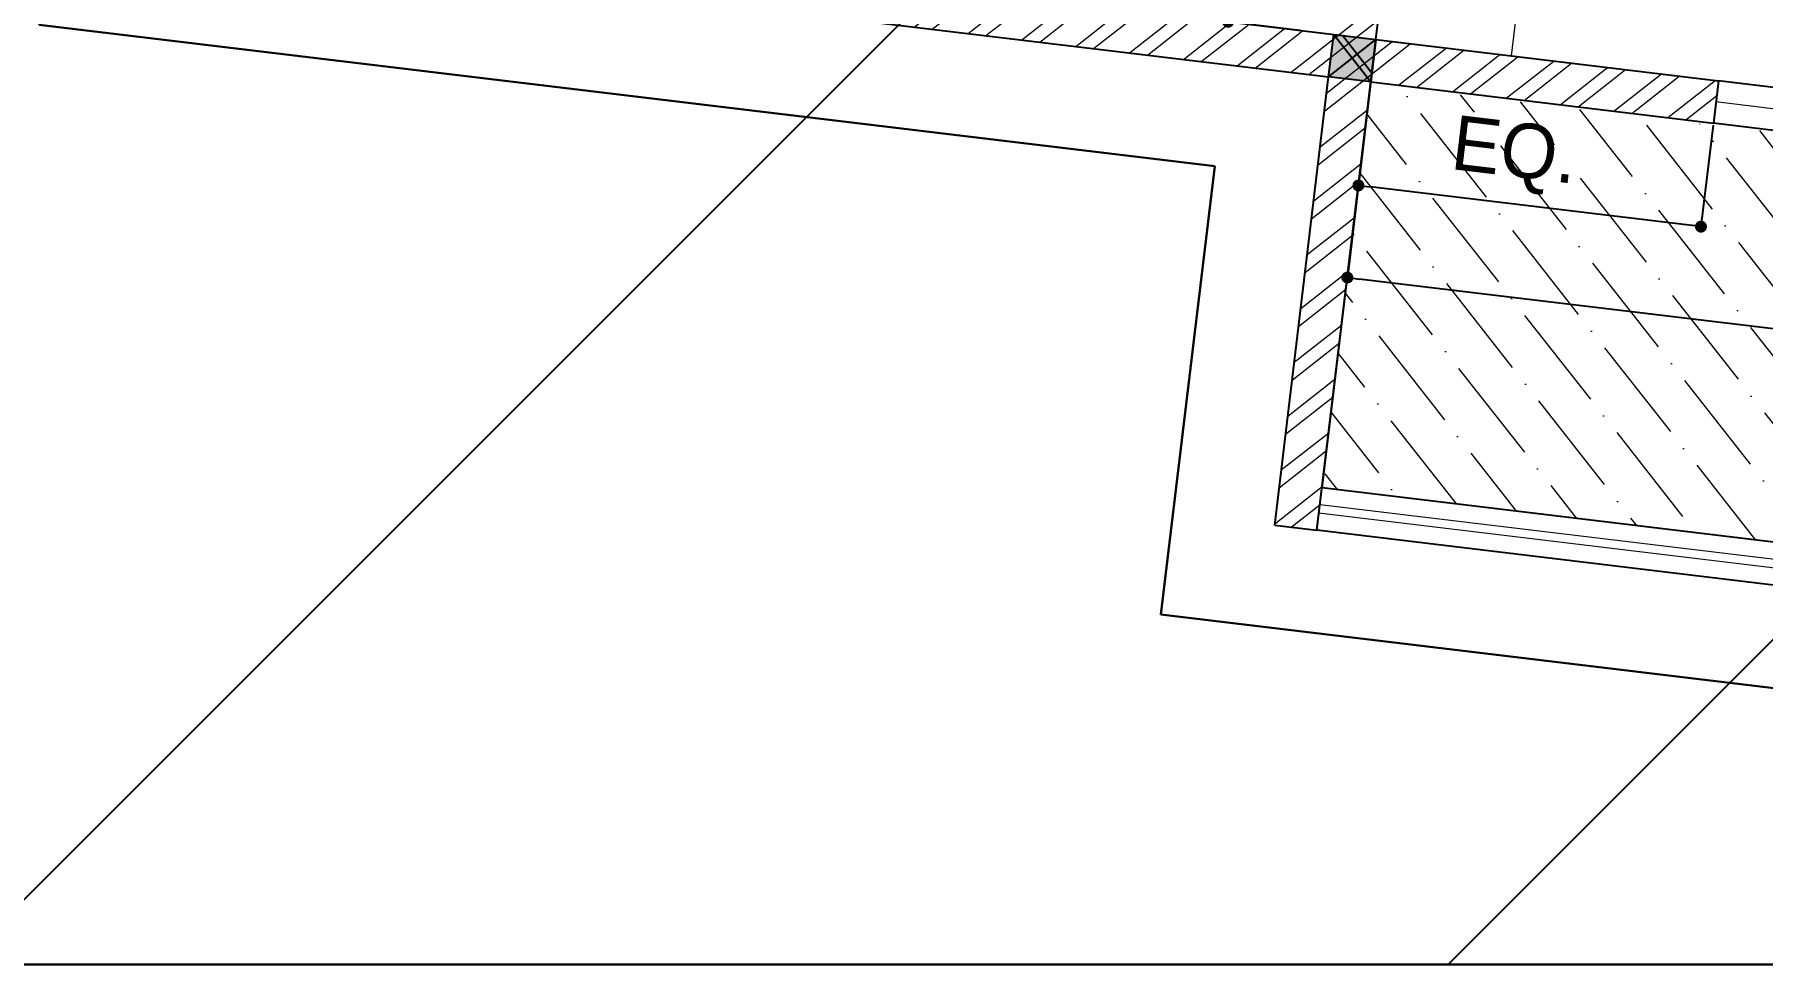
# Model space of a CAD drawing. Header units: metres. Extents: x 494 to 1845, y -666 to 1061.
# Drawn here: x 1753.4922 to 1753.6779, y 284.6767 to 284.7766 of the extents above; entities that cross this region are included whole.
import ezdxf
from ezdxf.enums import TextEntityAlignment as Align

# ---------------------------------------------------------------- set-up
doc = ezdxf.new("R2010")
doc.units = ezdxf.units.M
doc.header["$MEASUREMENT"] = 0
doc.layers.get('Defpoints').update_dxf_attribs({"color": 12})
for name, color, linetype in [('A-AREA', 1, 'Continuous'), ('COLUMN', 1, 'Continuous'), ('VDA-WALL BELOW', 8, 'Continuous'), ('VDA_ROOF', 250, 'Continuous')]:
    doc.layers.add(name, color=color, linetype=linetype)
for name, color, linetype, lineweight in [('A-Wall Hatch', 8, 'Continuous', 9), ('DIMENSION', 8, 'Continuous', 5), ('VDA-FURNITURE', 8, 'Continuous', 13), ('VDA-HATCH', 8, 'Continuous', 9), ('VDA-RAILING', 25, 'Continuous', 5), ('VDA-SLIDING DOOR', 4, 'Continuous', 9), ('VDA-WALL', 250, 'Continuous', 25)]:
    doc.layers.add(name, color=color, linetype=linetype, lineweight=lineweight)
doc.styles.add('arial', font='arial.ttf', dxfattribs={"height": 0.3})
doc.styles.add('RS', font='GOTHIC.TTF')
doc.dimstyles.new('SMALL-1', dxfattribs={"dimtxt": 0.16, "dimasz": 0.035, "dimexe": 0, "dimexo": 0.1, "dimgap": 0.05, "dimtad": 1, "dimzin": 0, "dimdsep": 46, "dimtxsty": 'RS', "dimblk": 'DOT', "dimcen": 2.5, "dimclrd": 256, "dimclre": 256, "dimclrt": 5, "dimadec": 0, "dimazin": 0, "dimtfac": 1, "dimtdec": 3, "dimtofl": 0, "dimtmove": 0, "dimatfit": 3, "dimfxl": 0, "dimtolj": 1, "dimtzin": 0, "dimarcsym": 0})
pattern_1 = [(45, (1152.758408798573, 282.9493043231583), (-0.1104854345604985, 0.1104854345604985), [])]

# ---------------------------------------------------------------- blocks, each defined once
blk = doc.blocks.new('6555kkm')
at = {"lineweight": 30}
h = blk.add_hatch(color=5, dxfattribs=at)
h.dxf.hatch_style = 1
h.paths.add_polyline_path([(1152.883408798573, 282.9493043231583), (1152.758408798573, 282.9493043231583), (1152.758408798573, 283.0743043231584), (1152.883408798573, 283.0743043231584)])
h = blk.add_hatch()
h.set_pattern_fill('ANSI31', color=5, scale=1.250000000001137)
h.set_pattern_definition(pattern_1)
h.paths.add_polyline_path([(1152.758408798573, 283.0743043231584), (1152.883408798573, 283.0743043231584), (1152.883408798573, 282.9493043231583), (1152.758408798573, 282.9493043231583)])
h = blk.add_hatch()
h.set_pattern_fill('ANSI31', color=5, scale=1.250000000001137)
h.set_pattern_definition(pattern_1)
h.paths.add_polyline_path([(1152.758408798573, 283.0743043231584), (1152.883408798573, 283.0743043231584), (1152.883408798573, 282.9493043231583), (1152.758408798573, 282.9493043231583)])
at = {"layer": 'COLUMN', "color": 5, "lineweight": 25}
for p, q in [((1152.758408798573, 282.9493043231583), (1152.883408798573, 283.0743043231584)), ((1152.883408798573, 282.9493043231583), (1152.758408798573, 283.0743043231584))]:
    blk.add_line(p, q, dxfattribs=at)
blk.add_lwpolyline([(1152.758408798573, 283.0743043231584), (1152.883408798573, 283.0743043231584), (1152.883408798573, 282.9493043231583), (1152.758408798573, 282.9493043231583)], close=True, dxfattribs=at)
blk = doc.blocks.new('zw$417C')
at = {"layer": 'COLUMN', "color": 8, "lineweight": 30}
blk.add_blockref('6555kkm', (-1092.551024200676, -279.411717237367), dxfattribs=at)
blk = doc.blocks.new('DFSDFASDFASD')
at = {"layer": 'VDA_ROOF', "color": 5, "lineweight": 30, "ltscale": 4}
blk.add_lwpolyline([(43.72001114071099, 7.876165156727097), (16.86561930178232, 4.449999999999932), (-16.84999999999991, 4.449999999999932), (-16.84999999999991, -6.375000000000114), (7.450000000000273, -6.375000000000114), (7.450000000000273, -7.275000000000091), (43.72001114071099, -7.275000000000091), (43.72001114071099, -3.799912912925208), (45.04501133847248, -3.799912912896389), (45.04501133847248, 0.8250953790992526), (43.72001114071099, 0.8250953790992526)], close=True, dxfattribs=at)
blk = doc.blocks.new('_Dot')
at = {"color": 0, "linetype": 'ByBlock', "lineweight": -2}
blk.add_line((-0.5, 0), (-1, 0), dxfattribs=at)
at = {"color": 0, "linetype": 'ByBlock', "const_width": 0.5}
blk.add_lwpolyline([(-0.25, 0, 1), (0.25, 0, 1)], format="xyb", close=True, dxfattribs=at)
blk = doc.blocks.new('*D1149')
at = {"layer": 'Defpoints', "color": 0, "transparency": 16777216}
for p in [(3.424999999999955, -1.024999999999977), (1.02384064773787, -4.375035912938472), (3.425009244765988, -4.375035912938472)]:
    blk.add_point(p, dxfattribs=at)
at = {"layer": 'DIMENSION', "lineweight": -2, "transparency": 16777216}
for p, q in [((1.32384064773787, -1.024999999999977), (1.02384064773787, -1.024999999999977)), ((1.02384064773787, -1.059999999999977), (1.02384064773787, -4.340035912938472)), ((1.32384064773787, -4.375035912938472), (1.02384064773787, -4.375035912938472))]:
    blk.add_line(p, q, dxfattribs=at)
at = {"layer": 'DIMENSION', "lineweight": -2, "transparency": 16777216, "xscale": 0.035, "yscale": 0.035, "zscale": 0.035}
for p, rotation in [((1.02384064773787, -1.024999999999977), 90), ((1.02384064773787, -4.375035912938472), 270)]:
    blk.add_blockref('_Dot', p, dxfattribs=dict(at, rotation=rotation))
at = {"layer": 'DIMENSION', "color": 5, "transparency": 16777216, "insert": (0.8898161745903514, -2.700017956469225), "char_height": 0.16, "attachment_point": 5, "rotation": 90, "style": 'RS'}
blk.add_mtext('\\A1;3.35', dxfattribs=at)
blk = doc.blocks.new('*D1150')
at = {"layer": 'Defpoints', "color": 0, "transparency": 16777216}
for p in [(0, -1.024999999999977), (3.424999999999955, -1.024999999999977), (3.424999999999955, -1.337077204073637)]:
    blk.add_point(p, dxfattribs=at)
at = {"layer": 'DIMENSION', "lineweight": -2, "transparency": 16777216}
for p, q in [((0, -1.124999999999977), (0, -1.337077204073637)), ((3.424999999999955, -1.124999999999977), (3.424999999999955, -1.337077204073637)), ((0.035, -1.337077204073637), (3.389999999999954, -1.337077204073637))]:
    blk.add_line(p, q, dxfattribs=at)
at = {"layer": 'DIMENSION', "lineweight": -2, "transparency": 16777216, "xscale": 0.035, "yscale": 0.035, "zscale": 0.035, "rotation": 180}
blk.add_blockref('_Dot', (0, -1.337077204073637), dxfattribs=at)
at = {"layer": 'DIMENSION', "lineweight": -2, "transparency": 16777216, "xscale": 0.035, "yscale": 0.035, "zscale": 0.035}
blk.add_blockref('_Dot', (3.424999999999955, -1.337077204073637), dxfattribs=at)
at = {"layer": 'DIMENSION', "color": 5, "transparency": 16777216, "insert": (1.712499999999977, -1.203052730926118), "char_height": 0.16, "attachment_point": 5, "style": 'RS'}
blk.add_mtext('\\A1;3.43', dxfattribs=at)
blk = doc.blocks.new('*D1154')
at = {"layer": 'Defpoints', "color": 0, "transparency": 16777216}
for p in [(3.424999999999955, 0.1125000000000171), (3.424999216726746, -0.8999986044702268), (3.855946973516211, -0.8999986044702268)]:
    blk.add_point(p, dxfattribs=at)
at = {"layer": 'DIMENSION', "lineweight": -2, "transparency": 16777216}
for p, q in [((3.555946973516211, 0.1125000000000171), (3.855946973516211, 0.1125000000000171)), ((3.855946973516211, 0.07750000000001711), (3.855946973516211, -0.8649986044702268)), ((3.555946973516211, -0.8999986044702268), (3.855946973516211, -0.8999986044702268))]:
    blk.add_line(p, q, dxfattribs=at)
at = {"layer": 'DIMENSION', "lineweight": -2, "transparency": 16777216, "xscale": 0.035, "yscale": 0.035, "zscale": 0.035}
for p, rotation in [((3.855946973516211, 0.1125000000000171), 90), ((3.855946973516211, -0.8999986044702268), 270)]:
    blk.add_blockref('_Dot', p, dxfattribs=dict(at, rotation=rotation))
at = {"layer": 'DIMENSION', "color": 5, "transparency": 16777216, "insert": (3.717626103359855, -0.456249302235102), "char_height": 0.16, "attachment_point": 5, "rotation": 90, "style": 'RS'}
blk.add_mtext('\\A1;EQ.', dxfattribs=at)
blk = doc.blocks.new('*D1155')
at = {"layer": 'Defpoints', "color": 0, "transparency": 16777216}
for p in [(3.549999999999955, 2.875), (3.555946973636992, -0.8999986044702268), (4.128267580363172, -0.8999986044702268)]:
    blk.add_point(p, dxfattribs=at)
at = {"layer": 'DIMENSION', "lineweight": -2, "transparency": 16777216}
for p, q in [((3.828267580363172, 2.875), (4.128267580363172, 2.875)), ((4.128267580363172, 2.84), (4.128267580363172, -0.8649986044702268)), ((3.828267580363172, -0.8999986044702268), (4.128267580363172, -0.8999986044702268))]:
    blk.add_line(p, q, dxfattribs=at)
at = {"layer": 'DIMENSION', "lineweight": -2, "transparency": 16777216, "xscale": 0.035, "yscale": 0.035, "zscale": 0.035}
for p, rotation in [((4.128267580363172, 2.875), 90), ((4.128267580363172, -0.8999986044702268), 270)]:
    blk.add_blockref('_Dot', p, dxfattribs=dict(at, rotation=rotation))
at = {"layer": 'DIMENSION', "color": 5, "transparency": 16777216, "insert": (3.994243107215653, 1.523971360053622), "char_height": 0.16, "attachment_point": 5, "rotation": 90, "style": 'RS'}
blk.add_mtext('\\A1;3.77', dxfattribs=at)
blk = doc.blocks.new('SDFDSFD')
at = {"layer": 'A-Wall Hatch', "ltscale": 0.1}
h = blk.add_hatch(dxfattribs=at)
h.set_pattern_fill('ANSI32', color=256, scale=0.3, angle=270)
h.set_pattern_definition([(315, (-5.76940198055172, -2.326928868841492), (0.07954951288348662, 0.07954951288348659), []), (315, (-5.76940198055172, -2.379961877341486), (0.07954951288348662, 0.07954951288348659), [])])
h.paths.add_polyline_path([(-3.575000000000045, 2.575000000000045), (-5.244999999999891, 2.575000000000045), (-5.244999999999891, 5.250000000000057), (-1.349999999999909, 5.250000000000057), (-1.349999999999909, 5.375000000000057), (-6.8449999999998, 5.375000000000057), (-6.8449999999998, 5.250000000000057), (-5.369999999999891, 5.250000000000057), (-5.369999999999891, 4.050000000000068), (-5.7199999999998, 4.050000000000068), (-5.7199999999998, 3.925000000000068), (-5.369999999999891, 3.925000000000068), (-5.369999999999891, 2.575000000000045), (-5.7199999999998, 2.575000000000045), (-5.7199999999998, 2.450000000000045), (-3.575000000000045, 2.450000000000045)])
h.paths.add_polyline_path([(-7.7199999999998, -2.949999999999989), (-7.7199999999998, -0.8999999999999773), (-6.8449999999998, -0.8999999999999773), (-6.8449999999998, 4.050000000000068), (-6.7199999999998, 4.050000000000068), (-6.7199999999998, -0.8999999999999773), (-6.449999999999863, -0.8999999999999773), (-6.449999999999863, -1.024999999999977), (-7.5949999999998, -1.024999999999977), (-7.5949999999998, -2.949999999999989)])
h.paths.add_polyline_path([(-2.375, -0.8999999999999773), (-4.649999999999864, -0.8999999999999773), (-4.649999999999864, -4.5), (-4.524999999999864, -4.5), (-4.524999999999864, -1.024999999999977), (-2.375, -1.024999999999977)])
h.paths.add_polyline_path([(-0.974999999999909, 2.999860553396445), (-0.9809027286516994, 2.999860553396445), (-1.349999999999909, 3), (-1.349999999999909, 4.050000000000068), (-1.474999999999909, 4.050000000000068), (-1.474999999999909, 3), (-2.375, 3), (-2.375, 2.450000000000045), (-2.25, 2.450000000000045), (-2.25, 2.875), (-1.474999999999909, 2.875), (-1.474999999999909, 0), (-1.349999999999909, 0), (-1.349999999999909, 0.8000000000000114), (-0.625, 0.8000000000000114), (-0.625, 0.9250000000000114), (-1.349999999999909, 0.9250000000000114), (-1.349999999999909, 2.875), (-0.974999999999909, 2.875)])
h.paths.add_polyline_path([(2.674999999999955, 3), (1.024999999999864, 3), (1.024999999999864, 4.350000000000023), (1.974999999999909, 4.350000000000023), (1.974999999999909, 4.474860553396468), (0.8999999999998636, 4.475000000000023), (0.8999999999998636, 3), (-0.375, 3), (-0.375, 2.875), (2.674999999999955, 2.875)])
h.paths.add_polyline_path([(-0.625, -1.925000000000011), (-1.349999999999909, -1.925000000000011), (-1.349999999999909, -1.024999999999977), (-0.900000000000091, -1.024999999999977), (-0.900000000000091, -0.8999999999999773), (-1.474999999999909, -0.8999999999999773), (-1.474999999999909, -4.5), (-0.974999999999909, -4.5), (-0.974999999999909, -4.375139446603555), (-0.9809027286516994, -4.375139446603555), (-1.349999999999909, -4.375), (-1.349999999999909, -2.050000003470643), (-0.625, -2.050000000000011)])
h.paths.add_polyline_path([(3.549999999999955, 4.475000000000023), (2.574999999999818, 4.475000000000023), (2.574999999999818, 4.350000000000023), (3.424999999999955, 4.350000000000023), (3.424999999999955, 3), (3.549999999999955, 3)])
h.paths.add_polyline_path([(0.125, -1.925000000000011), (0, -1.925000000000011), (0, -4.375), (-0.375, -4.375), (-0.375, -4.5), (0.125, -4.5)])
h.paths.add_polyline_path([(0.125, 2.875), (0, 2.875), (0, 0), (0.125, 0)])
h.paths.add_polyline_path([(4.875, 3), (3.549999999999955, 3), (3.549999999999955, 2.875), (4.875, 2.875)])
h.paths.add_polyline_path([(3.549999999999955, 3), (3.424999999999955, 3), (3.424999999999955, 2.875), (3.549999999999955, 2.875)])
h.paths.add_polyline_path([(3.549999999999955, 0.112500000000017), (3.424999999999955, 0.1125000000000171), (3.424999999999955, -0.8999999999999773), (0, -0.8999999999999773), (0, -1.024999999999977), (3.424999999999955, -1.024999999999977), (3.424999999999955, -4.5), (3.549999999999955, -4.5), (3.549999999999955, -1.024999999999977), (4.875, -1.024999999999977), (4.875, -0.8999999999999773), (3.549999999999955, -0.8999999999999773)])
h.paths.add_polyline_path([(3.424999999999955, 1.912500000000017), (3.549999999999955, 1.912500000000017), (3.549999999999955, 2.875), (3.424999999999955, 2.875)])
at = {"layer": 'VDA-HATCH'}
h = blk.add_hatch(dxfattribs=at)
h.set_pattern_fill('ANSI36', color=43)
h.set_pattern_definition([(45, (-42510.88798718774, 14915.09808658299), (0.06629126073623882, 0.2430679560328759), [0.3125, -0.0625, 0, -0.0625])])
h.paths.add_polyline_path([(-7.5949999999998, -2.824999999999989), (-4.649999999999864, -2.824999999999989), (-4.649999999999864, -1.024999999999977), (-7.5949999999998, -1.024999999999977)])
h.paths.add_polyline_path([(-2.375, 3), (-1.474999999999909, 3), (-1.474999999999909, 5.250000000000057), (-2.375, 5.250000000000057)])
h.paths.add_polyline_path([(3.555946973636992, -0.8999986044702268), (4.75, -0.8999986044702268), (4.75, 2.875), (3.555946973636992, 2.875)])
at = {"layer": 'A-AREA'}
blk.add_lwpolyline([(-1.474999999999909, 5.250000000000057), (-1.474999999999909, 2.875), (1.024999999999864, 2.875), (1.024999999999864, 4.350000000000023), (3.425000000028149, 4.34999589387229), (3.424999999999955, 2.875), (4.75, 2.875), (4.75, -0.8999999999999773), (3.425065773919869, -0.8999986045160426), (3.424999999999955, -4.375), (-4.524999414097238, -4.37504520146598), (-4.524999999999864, -2.824999999999989), (-7.5949999999998, -2.824999999999989), (-7.5949999999998, -1.024999999999977), (-6.7199999999998, -1.024999999999977)], dxfattribs=at)
at = {"layer": 'VDA-FURNITURE', "extrusion": (4.368272014304201e-06, 5.8104550666431e-06, 0.9999999999735785), "elevation": -2.491830337431056e-06}
blk.add_lwpolyline([(3.425065775846861, -0.4999986048427445), (3.42506577394056, -0.8999986045167816), (2.925065773933284, -0.8999982602439331), (2.925065775846861, -0.499998260569896)], close=True, dxfattribs=at)
at = {"layer": 'VDA-RAILING'}
for p, q in [((4.799999999999955, 2.875), (4.799999999999955, -0.8999999999999773)), ((4.825000000000045, 2.875), (4.825000000000045, -0.8999999999999773))]:
    blk.add_line(p, q, dxfattribs=at)
at = {"layer": 'VDA-SLIDING DOOR'}
blk.add_line((3.487499999999955, 1.912500000000017), (3.487499999999955, 0.1125000000000171), dxfattribs=at)
at = {"layer": 'VDA-WALL'}
for p, q in [((3.424999999999955, -0.8999999999999773), (3.424999999999955, 0.1125000000000171)), ((3.424999999999955, 0.1125000000000171), (3.549999999999955, 0.1125000000000171)), ((3.549999999999955, -0.8999999999999773), (3.549999999999955, 0.1125000000000171)), ((3.424999999999955, -0.8999999999999773), (0, -0.8999999999999773)), ((4.875, -0.8999999999999773), (3.549999999999955, -0.8999999999999773)), ((4.875, -1.024999999999977), (4.875, -0.8999999999999773)), ((3.549999999999955, -4.5), (3.549999999999955, -1.024999999999977)), ((4.875, -1.024999999999977), (3.549999999999955, -1.024999999999977))]:
    blk.add_line(p, q, dxfattribs=at)
at = {"layer": 'VDA-WALL BELOW'}
for p, q in [((4.75, 2.875), (4.75, -0.8999999999999773)), ((4.875, 2.875), (4.875, -0.8999999999999773)), ((3.424999999999955, 1.912500000000017), (3.424999999999955, 0.1125000000000171)), ((3.549999999999955, 1.912500000000017), (3.549999999999955, 0.1125000000000171))]:
    blk.add_line(p, q, dxfattribs=at)
at = {"layer": 'DIMENSION'}
dim = blk.add_linear_dim(base=(4.128267580363172, -0.8999986044702268), p1=(3.549999999999955, 2.875), p2=(3.555946973636992, -0.8999986044702268), angle=90, dimstyle='SMALL-1', dxfattribs=at)
dim.commit()
dim.dimension.update_dxf_attribs({"geometry": '*D1155', "text_midpoint": (4.128267580363172, 1.523971360053622), "dimtype": 160})
dim = blk.add_linear_dim(base=(3.855946973516211, -0.8999986044702268), p1=(3.424999999999955, 0.1125000000000171), p2=(3.424999216726746, -0.8999986044702268, -1.222375711388139e-05), angle=90, text='EQ.', dimstyle='SMALL-1', dxfattribs=at)
dim.commit()
dim.dimension.update_dxf_attribs({"geometry": '*D1154', "text_midpoint": (3.855946973516211, -0.456249302235102), "dimtype": 160})
dim = blk.add_linear_dim(base=(1.02384064773787, -4.375035912938472), p1=(3.424999999999955, -1.024999999999977), p2=(3.425009244765988, -4.375035912938472, 7.967563127706629e-06), angle=90, dimstyle='SMALL-1', dxfattribs=at)
dim.commit()
dim.dimension.update_dxf_attribs({"geometry": '*D1149', "text_midpoint": (0.8898161745903514, -2.700017956469225)})
dim = blk.add_linear_dim(base=(3.424999999999955, -1.337077204073637), p1=(0, -1.024999999999977), p2=(3.424999999999955, -1.024999999999977), dimstyle='SMALL-1', dxfattribs=at)
dim.commit()
dim.dimension.update_dxf_attribs({"geometry": '*D1150', "text_midpoint": (1.712499999999977, -1.203052730926118)})
blk = doc.blocks.new('zw$2126')
for name, p in [('DFSDFASDFASD', (40.09767419176183, 7.616337668777021)), ('SDFDSFD', (79.96768020883496, 5.14142106419115))]:
    blk.add_blockref(name, p)
at = {"layer": 'COLUMN', "color": 6, "lineweight": 30}
blk.add_blockref('zw$417C', (23.18530099380655, 0.5788404130989875), dxfattribs=at)
at = {"layer": 'COLUMN', "style": 'arial'}
blk.add_attdef('SA2', text='', height=0.2, dxfattribs=at).set_placement((23.5857722090484, 1.822347833846607), align=Align.CENTER)
blk = doc.blocks.new('zw$2024')
at = {"layer": 'COLUMN', "color": 2, "lineweight": 30, "xscale": 0.040454025344065, "yscale": 0.040454025344065, "zscale": 0.040454025344065, "rotation": 263.1416268303429}
blk.add_blockref('zw$2126', (0.4407994604573449, 7.510580479510105), dxfattribs=at)
blk = doc.blocks.new('DAFASDFDFA')
h = blk.add_hatch()
h.set_pattern_fill('ANSI31', color=8)
h.set_pattern_definition([(45, (-5.136796944825846, 44.36925538582364), (-0.08838834764831845, 0.08838834764831845), [])])
h.paths.add_polyline_path([(-5.136796944825846, 47.76988869920024), (-3.653442929462472, 47.76988869920024), (-3.653442929462472, 44.36925538582364), (-5.136796944825846, 44.36925538582364)])
at = {"color": 1, "lineweight": 30}
blk.add_lwpolyline([(-5.136796944825846, 47.76988869920024), (-3.653442929462472, 47.76988869920024), (-3.653442929462472, 44.36925538582364), (-5.136796944825846, 44.36925538582364)], close=True, dxfattribs=at)
at = {"color": 3}
blk.add_blockref('zw$2024', (-4.913074283928836, 40.33837650708267), dxfattribs=at)

msp = doc.modelspace()

# ---------------------------------------------------------------- block references
at = {"layer": 'VDA-WALL', "xscale": 0.9052046613064094, "yscale": 0.9052046613064094, "zscale": 0.9052046613064094}
msp.add_blockref('DAFASDFDFA', (1757.895177180679, 244.5134115555693), dxfattribs=at)

doc.saveas('drawing.dxf')
